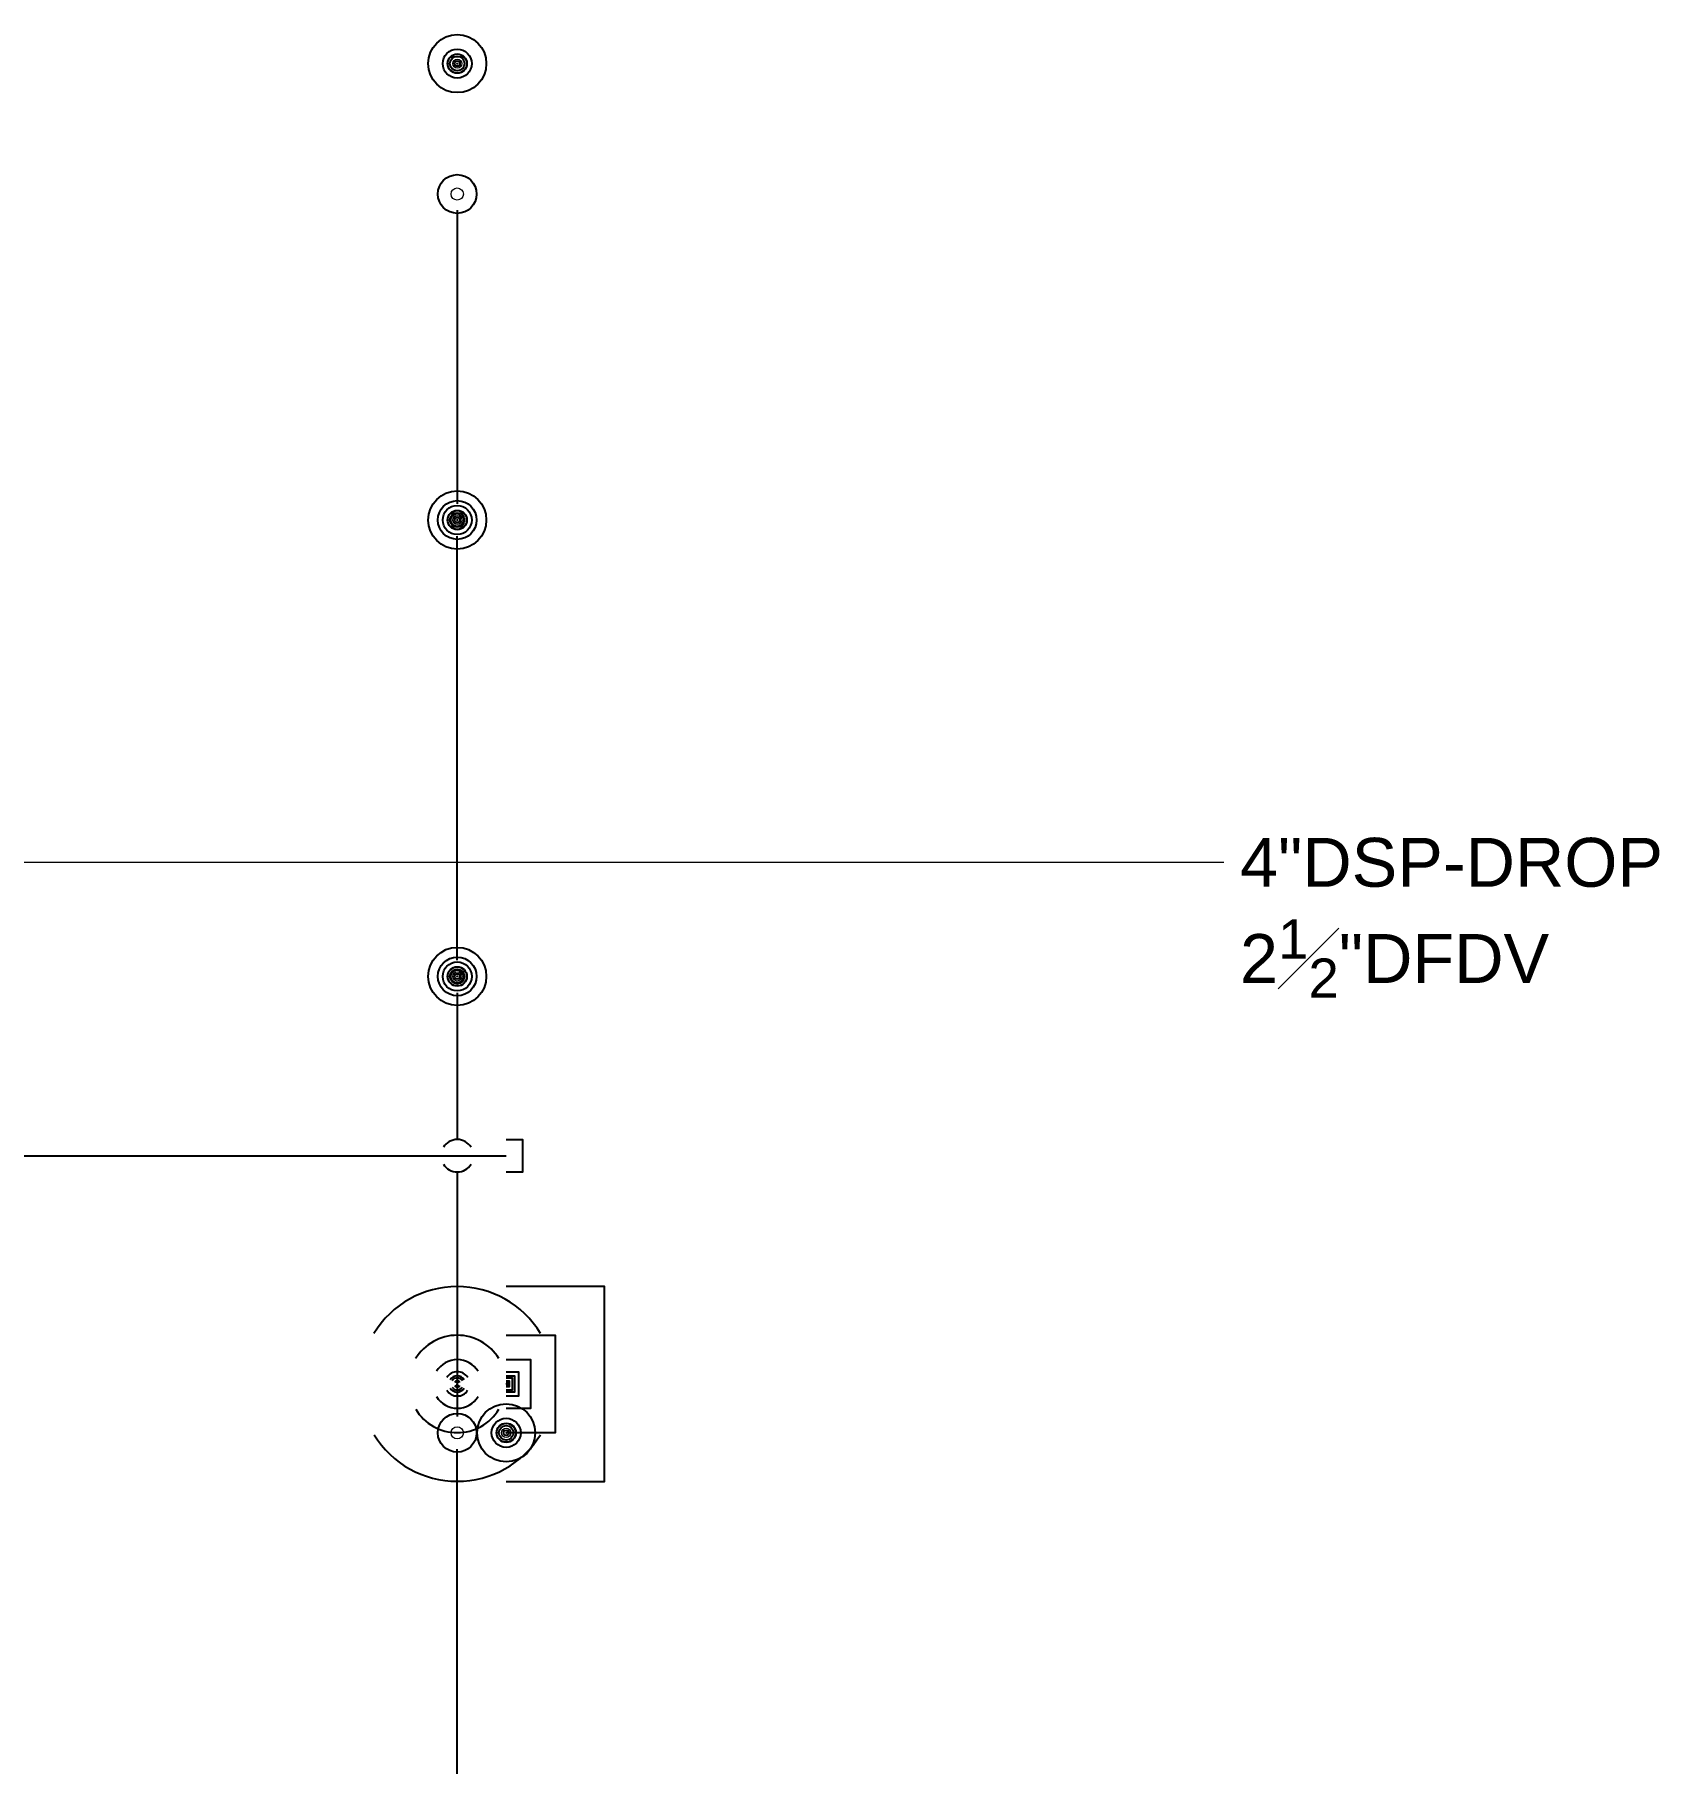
# Model space of a CAD drawing. Extents: x -24247 to 247, y -156 to 1335.
# Drawn here: x -151.7 to 246.9, y 426.6 to 850.9 of the extents above; entities that cross this region are included whole.
import ezdxf
from ezdxf import colors
from ezdxf.entities.mleader import LeaderData, LeaderLine
from ezdxf.math import Vec2, Vec3

# ---------------------------------------------------------------- set-up
doc = ezdxf.new("R2010")
doc.units = 0
doc.header["$LTSCALE"] = 48
doc.header["$MEASUREMENT"] = 0
for name, color, linetype in [('F-DRYP-N', 3, 'Continuous'), ('F-DRYP-N @ 1 (1)', 3, 'Continuous'), ('F-DRYP-N @ 1 (2)', 3, 'Continuous'), ('F-DRYP-N @ 12', 3, 'Continuous'), ('F-DRYP-N @ 128', 3, 'Continuous'), ('F-DRYP-N @ 16', 3, 'Continuous'), ('F-DRYP-N @ 192', 3, 'Continuous'), ('F-DRYP-N @ 2', 3, 'Continuous'), ('F-DRYP-N @ 24', 3, 'Continuous'), ('F-DRYP-N @ 384', 3, 'Continuous'), ('F-DRYP-N @ 4', 3, 'Continuous'), ('F-DRYP-N @ 48', 3, 'Continuous'), ('F-DRYP-N @ 64', 3, 'Continuous'), ('F-DRYP-N @ 768', 3, 'Continuous'), ('F-DRYP-N @ 8', 3, 'Continuous'), ('F-DRYP-N @ 96', 3, 'Continuous'), ('F-SPRK-HEAD-N', 2, 'Continuous'), ('F-SPRK-HEAD-N @ 1 (1)', 2, 'Continuous'), ('F-SPRK-HEAD-N @ 1 (2)', 2, 'Continuous'), ('F-SPRK-HEAD-N @ 128', 2, 'Continuous'), ('F-SPRK-HEAD-N @ 192', 2, 'Continuous'), ('F-SPRK-HEAD-N @ 48', 2, 'Continuous'), ('F-SPRK-HEAD-N @ 64', 2, 'Continuous'), ('F-SPRK-HEAD-N @ 96', 2, 'Continuous')]:
    doc.layers.add(name, color=color, linetype=linetype)
doc.layers.add('G-ANNO-TEXT', color=70, linetype='Continuous', lineweight=0)
doc.styles.add('Arial', font='arial.ttf')

# ---------------------------------------------------------------- blocks, each defined once
blk = doc.blocks.new('*U14')
blk.add_circle((0, 0), 0.037109375)
at = {"color": 7, "lineweight": 0}
blk.add_circle((0, 0), 0.01171875, dxfattribs=at)
blk = doc.blocks.new('*U604')
at = {"layer": 'F-SPRK-HEAD-N @ 1 (1)'}
blk.add_blockref('*U14', (-36.00000001493663, 507.7428022054028), dxfattribs=at)
at = {"layer": 'F-SPRK-HEAD-N @ 1 (2)'}
blk.add_blockref('*U14', (-36.00000001493663, 507.7428022054028), dxfattribs=at)
at = {"layer": 'F-SPRK-HEAD-N @ 128', "xscale": 128, "yscale": 128, "zscale": 128}
blk.add_blockref('*U14', (-48.00000001493663, 507.7428022054028), dxfattribs=at)
at = {"layer": 'F-SPRK-HEAD-N @ 192', "xscale": 192, "yscale": 192, "zscale": 192}
blk.add_blockref('*U14', (-36.00000001493663, 507.7428022054028), dxfattribs=at)
at = {"layer": 'F-SPRK-HEAD-N @ 48', "xscale": 48, "yscale": 48, "zscale": 48}
blk.add_blockref('*U14', (-36.00000001493663, 507.7428022054028), dxfattribs=at)
at = {"layer": 'F-SPRK-HEAD-N @ 64', "xscale": 64, "yscale": 64, "zscale": 64}
blk.add_blockref('*U14', (-36.00000001493663, 507.7428022054028), dxfattribs=at)
at = {"layer": 'F-SPRK-HEAD-N @ 96', "xscale": 96, "yscale": 96, "zscale": 96}
blk.add_blockref('*U14', (-36.00000001493663, 507.7428022054028), dxfattribs=at)
blk = doc.blocks.new('*U605')
at = {"layer": 'F-SPRK-HEAD-N @ 1 (1)'}
blk.add_blockref('*U14', (-48.00000001493663, 619.7428022054028), dxfattribs=at)
at = {"layer": 'F-SPRK-HEAD-N @ 1 (2)'}
blk.add_blockref('*U14', (-48.00000001493663, 619.7428022054028), dxfattribs=at)
at = {"layer": 'F-SPRK-HEAD-N @ 128', "xscale": 128, "yscale": 128, "zscale": 128}
blk.add_blockref('*U14', (-48.00000001493663, 619.7428022054028), dxfattribs=at)
at = {"layer": 'F-SPRK-HEAD-N @ 192', "xscale": 192, "yscale": 192, "zscale": 192}
blk.add_blockref('*U14', (-48.00000001493663, 619.7428022054028), dxfattribs=at)
at = {"layer": 'F-SPRK-HEAD-N @ 48', "xscale": 48, "yscale": 48, "zscale": 48}
blk.add_blockref('*U14', (-48.00000001493663, 619.7428022054028), dxfattribs=at)
at = {"layer": 'F-SPRK-HEAD-N @ 64', "xscale": 64, "yscale": 64, "zscale": 64}
blk.add_blockref('*U14', (-48.00000001493663, 619.7428022054028), dxfattribs=at)
at = {"layer": 'F-SPRK-HEAD-N @ 96', "xscale": 96, "yscale": 96, "zscale": 96}
blk.add_blockref('*U14', (-48.00000001493663, 619.7428022054028), dxfattribs=at)
blk = doc.blocks.new('*U606')
at = {"layer": 'F-SPRK-HEAD-N @ 1 (1)'}
blk.add_blockref('*U14', (-48.00000001493663, 731.7428022054028), dxfattribs=at)
at = {"layer": 'F-SPRK-HEAD-N @ 1 (2)'}
blk.add_blockref('*U14', (-48.00000001493663, 731.7428022054028), dxfattribs=at)
at = {"layer": 'F-SPRK-HEAD-N @ 128', "xscale": 128, "yscale": 128, "zscale": 128}
blk.add_blockref('*U14', (-48.00000001493663, 731.7428022054028), dxfattribs=at)
at = {"layer": 'F-SPRK-HEAD-N @ 192', "xscale": 192, "yscale": 192, "zscale": 192}
blk.add_blockref('*U14', (-48.00000001493663, 731.7428022054028), dxfattribs=at)
at = {"layer": 'F-SPRK-HEAD-N @ 48', "xscale": 48, "yscale": 48, "zscale": 48}
blk.add_blockref('*U14', (-48.00000001493663, 731.7428022054028), dxfattribs=at)
at = {"layer": 'F-SPRK-HEAD-N @ 64', "xscale": 64, "yscale": 64, "zscale": 64}
blk.add_blockref('*U14', (-48.00000001493663, 731.7428022054028), dxfattribs=at)
at = {"layer": 'F-SPRK-HEAD-N @ 96', "xscale": 96, "yscale": 96, "zscale": 96}
blk.add_blockref('*U14', (-48.00000001493663, 731.7428022054028), dxfattribs=at)
blk = doc.blocks.new('*U607')
at = {"layer": 'F-SPRK-HEAD-N @ 1 (1)'}
blk.add_blockref('*U14', (-48.00000001493663, 843.7428022054028), dxfattribs=at)
at = {"layer": 'F-SPRK-HEAD-N @ 1 (2)'}
blk.add_blockref('*U14', (-48.00000001493663, 843.7428022054028), dxfattribs=at)
at = {"layer": 'F-SPRK-HEAD-N @ 128', "xscale": 128, "yscale": 128, "zscale": 128}
blk.add_blockref('*U14', (-48.00000001493663, 811.7428022054028), dxfattribs=at)
at = {"layer": 'F-SPRK-HEAD-N @ 192', "xscale": 192, "yscale": 192, "zscale": 192}
blk.add_blockref('*U14', (-48.00000001493663, 843.7428022054028), dxfattribs=at)
at = {"layer": 'F-SPRK-HEAD-N @ 48', "xscale": 48, "yscale": 48, "zscale": 48}
blk.add_blockref('*U14', (-48.00000001493663, 843.7428022054028), dxfattribs=at)
at = {"layer": 'F-SPRK-HEAD-N @ 64', "xscale": 64, "yscale": 64, "zscale": 64}
blk.add_blockref('*U14', (-48.00000001493663, 843.7428022054028), dxfattribs=at)
at = {"layer": 'F-SPRK-HEAD-N @ 96', "xscale": 96, "yscale": 96, "zscale": 96}
blk.add_blockref('*U14', (-48.00000001493663, 843.7428022054028), dxfattribs=at)
blk = doc.blocks.new('*U16')
at = {"linetype": 'Continuous'}
blk.add_lwpolyline([(6.938893903907228e-18, -0.03125), (-0.03124999999999999, -0.03125), (-0.03124999999999999, 0.03125), (6.938893903907228e-18, 0.03125)], dxfattribs=at)
blk = doc.blocks.new('*U690')
at = {"layer": 'F-DRYP-N @ 1 (1)', "rotation": 180}
blk.add_blockref('*U16', (-36.00000001493663, 519.7428022054028), dxfattribs=at)
at = {"layer": 'F-DRYP-N @ 1 (2)', "rotation": 180}
blk.add_blockref('*U16', (-36.00000001493663, 519.7428022054028), dxfattribs=at)
at = {"layer": 'F-DRYP-N @ 12', "xscale": 12, "yscale": 12, "zscale": 12, "rotation": 180}
blk.add_blockref('*U16', (-36.00000001493663, 519.7428022054028), dxfattribs=at)
at = {"layer": 'F-DRYP-N @ 128', "xscale": 128, "yscale": 128, "zscale": 128, "rotation": 180}
blk.add_blockref('*U16', (-36.00000001493663, 575.7428022054028), dxfattribs=at)
at = {"layer": 'F-DRYP-N @ 16', "xscale": 16, "yscale": 16, "zscale": 16, "rotation": 180}
blk.add_blockref('*U16', (-36.00000001493663, 519.7428022054028), dxfattribs=at)
at = {"layer": 'F-DRYP-N @ 192', "xscale": 192, "yscale": 192, "zscale": 192, "rotation": 180}
blk.add_blockref('*U16', (-36.00000001493663, 519.7428022054028), dxfattribs=at)
at = {"layer": 'F-DRYP-N @ 2', "xscale": 2, "yscale": 2, "zscale": 2, "rotation": 180}
blk.add_blockref('*U16', (-36.00000001493663, 519.7428022054028), dxfattribs=at)
at = {"layer": 'F-DRYP-N @ 24', "xscale": 24, "yscale": 24, "zscale": 24, "rotation": 180}
blk.add_blockref('*U16', (-36.00000001493663, 519.7428022054028), dxfattribs=at)
at = {"layer": 'F-DRYP-N @ 384', "xscale": 384, "yscale": 384, "zscale": 384, "rotation": 180}
blk.add_blockref('*U16', (-36.00000001493663, 519.7428022054028), dxfattribs=at)
at = {"layer": 'F-DRYP-N @ 4', "xscale": 4, "yscale": 4, "zscale": 4, "rotation": 180}
blk.add_blockref('*U16', (-36.00000001493663, 519.7428022054028), dxfattribs=at)
at = {"layer": 'F-DRYP-N @ 48', "xscale": 48, "yscale": 48, "zscale": 48, "rotation": 180}
blk.add_blockref('*U16', (-36.00000001493663, 519.7428022054028), dxfattribs=at)
at = {"layer": 'F-DRYP-N @ 64', "xscale": 64, "yscale": 64, "zscale": 64, "rotation": 180}
blk.add_blockref('*U16', (-36.00000001493663, 519.7428022054028), dxfattribs=at)
at = {"layer": 'F-DRYP-N @ 768', "xscale": 768, "yscale": 768, "zscale": 768, "rotation": 180}
blk.add_blockref('*U16', (-36.00000001493663, 519.7428022054028), dxfattribs=at)
at = {"layer": 'F-DRYP-N @ 8', "xscale": 8, "yscale": 8, "zscale": 8, "rotation": 180}
blk.add_blockref('*U16', (-36.00000001493663, 519.7428022054028), dxfattribs=at)
at = {"layer": 'F-DRYP-N @ 96', "xscale": 96, "yscale": 96, "zscale": 96, "rotation": 180}
blk.add_blockref('*U16', (-36.00000001493663, 519.7428022054028), dxfattribs=at)
blk = doc.blocks.new('*U17')
for start, end in [(121.274325396742, 238.7256746032579), (301.4341766631704, 58.56582333682955)]:
    blk.add_arc((0, 0), 0.03111555437015312, start, end)
blk = doc.blocks.new('*U691')
at = {"layer": 'F-DRYP-N @ 1 (1)', "rotation": 270}
blk.add_blockref('*U17', (-48.00000001493663, 519.7428022054028), dxfattribs=at)
at = {"layer": 'F-DRYP-N @ 1 (2)', "rotation": 270}
blk.add_blockref('*U17', (-48.00000001493663, 519.7428022054028), dxfattribs=at)
at = {"layer": 'F-DRYP-N @ 12', "xscale": 12, "yscale": 12, "zscale": 12, "rotation": 270}
blk.add_blockref('*U17', (-48.00000001493663, 519.7428022054028), dxfattribs=at)
at = {"layer": 'F-DRYP-N @ 128', "xscale": 128, "yscale": 128, "zscale": 128, "rotation": 270}
blk.add_blockref('*U17', (-48.00000001493663, 575.7428022054028), dxfattribs=at)
at = {"layer": 'F-DRYP-N @ 16', "xscale": 16, "yscale": 16, "zscale": 16, "rotation": 270}
blk.add_blockref('*U17', (-48.00000001493663, 519.7428022054028), dxfattribs=at)
at = {"layer": 'F-DRYP-N @ 192', "xscale": 192, "yscale": 192, "zscale": 192, "rotation": 270}
blk.add_blockref('*U17', (-48.00000001493663, 519.7428022054028), dxfattribs=at)
at = {"layer": 'F-DRYP-N @ 2', "xscale": 2, "yscale": 2, "zscale": 2, "rotation": 270}
blk.add_blockref('*U17', (-48.00000001493663, 519.7428022054028), dxfattribs=at)
at = {"layer": 'F-DRYP-N @ 24', "xscale": 24, "yscale": 24, "zscale": 24, "rotation": 270}
blk.add_blockref('*U17', (-48.00000001493663, 519.7428022054028), dxfattribs=at)
at = {"layer": 'F-DRYP-N @ 384', "xscale": 384, "yscale": 384, "zscale": 384, "rotation": 270}
blk.add_blockref('*U17', (-48.00000001493663, 519.7428022054028), dxfattribs=at)
at = {"layer": 'F-DRYP-N @ 4', "xscale": 4, "yscale": 4, "zscale": 4, "rotation": 270}
blk.add_blockref('*U17', (-48.00000001493663, 519.7428022054028), dxfattribs=at)
at = {"layer": 'F-DRYP-N @ 48', "xscale": 48, "yscale": 48, "zscale": 48, "rotation": 270}
blk.add_blockref('*U17', (-48.00000001493663, 519.7428022054028), dxfattribs=at)
at = {"layer": 'F-DRYP-N @ 64', "xscale": 64, "yscale": 64, "zscale": 64, "rotation": 270}
blk.add_blockref('*U17', (-48.00000001493663, 519.7428022054028), dxfattribs=at)
at = {"layer": 'F-DRYP-N @ 768', "xscale": 768, "yscale": 768, "zscale": 768, "rotation": 270}
blk.add_blockref('*U17', (-48.00000001493663, 519.7428022054028), dxfattribs=at)
at = {"layer": 'F-DRYP-N @ 8', "xscale": 8, "yscale": 8, "zscale": 8, "rotation": 270}
blk.add_blockref('*U17', (-48.00000001493663, 519.7428022054028), dxfattribs=at)
at = {"layer": 'F-DRYP-N @ 96', "xscale": 96, "yscale": 96, "zscale": 96, "rotation": 270}
blk.add_blockref('*U17', (-48.00000001493663, 519.7428022054028), dxfattribs=at)

msp = doc.modelspace()

# ---------------------------------------------------------------- linework, layer by layer
at = {"layer": 'F-DRYP-N'}
for p, q in [((-48.00000001493663, 807.7428022054028), (-48.00000001493663, 735.7428022054028)), ((-48.00000001493663, 623.7428022054028), (-48.00000001493663, 727.7428022054028)), ((-48.00000001493663, 615.7428022054028), (-48.00000001493663, 579.7428022054028)), ((-616.0000000149366, 575.7428022054028), (-36.00000001493663, 575.7428022054028)), ((-48.00000001493663, 571.7428022054028), (-48.00000001493663, 511.7428022054028)), ((-48.00000001493663, 399.7428022054028), (-48.00000001493663, 503.7428022054028))]:
    msp.add_line(p, q, dxfattribs=at)

# ---------------------------------------------------------------- block references
for name in ['*U691', '*U690']:
    msp.add_blockref(name, (0, 0), dxfattribs=at)
at = {"layer": 'F-SPRK-HEAD-N'}
for name in ['*U607', '*U606', '*U605', '*U604']:
    msp.add_blockref(name, (0, 0), dxfattribs=at)

# ---------------------------------------------------------------- leaders
at = {"layer": 'G-ANNO-TEXT'}
ml = msp.add_multileader_mtext('Standard', dxfattribs=at)
ml.set_content('\\A1;4"DSP-DROP\\P2{\\H0.8x;\\S1#2;}"DFDV', color=256, style='Arial')
ml.set_leader_properties(color=256, linetype='ByLayer', lineweight=-1)
ml.build(insert=Vec2(0, 0))
ml.multileader.update_dxf_attribs({"has_dogleg": 0, "dogleg_length": 0.125, "arrow_head_size": 16, "scale": 128})
ctx = ml.context
ctx.base_point, ctx.scale, ctx.char_height, ctx.arrow_head_size, ctx.landing_gap_size, ctx.plane_origin = Vec3(139.9999999850634, 647.7428022054028), 128, 12, 16, 4, Vec3(-544.0000000149366, 615.7428022054028)
notes = []
notes.append((ctx, [(0, (1, 1, 0), (123.9999999850634, 647.7428022054028), (1, 0), 16, [(0, [(-544.0000000149366, 615.7428022054028), (-512.0000000149366, 647.7428022054028)], 0, [])])]))
ctx.mtext.insert, ctx.mtext.flow_direction = Vec3(143.9999999850634, 653.7428022054028), 5
for ctx, leaders in notes:
    for number, flags, end, landing, length, lines in leaders:
        leader = LeaderData()
        leader.index, (leader.has_last_leader_line, leader.has_dogleg_vector, leader.attachment_direction) = number, flags
        leader.last_leader_point, leader.dogleg_vector, leader.dogleg_length = Vec3(end), Vec3(landing), length
        for number, points, colour, breaks in lines:
            line = LeaderLine()
            line.index, line.vertices, line.color, line.breaks = number, Vec3.list(points), colors.encode_raw_color(colour), breaks
            leader.lines.append(line)
        ctx.leaders.append(leader)

doc.saveas('drawing.dxf')
